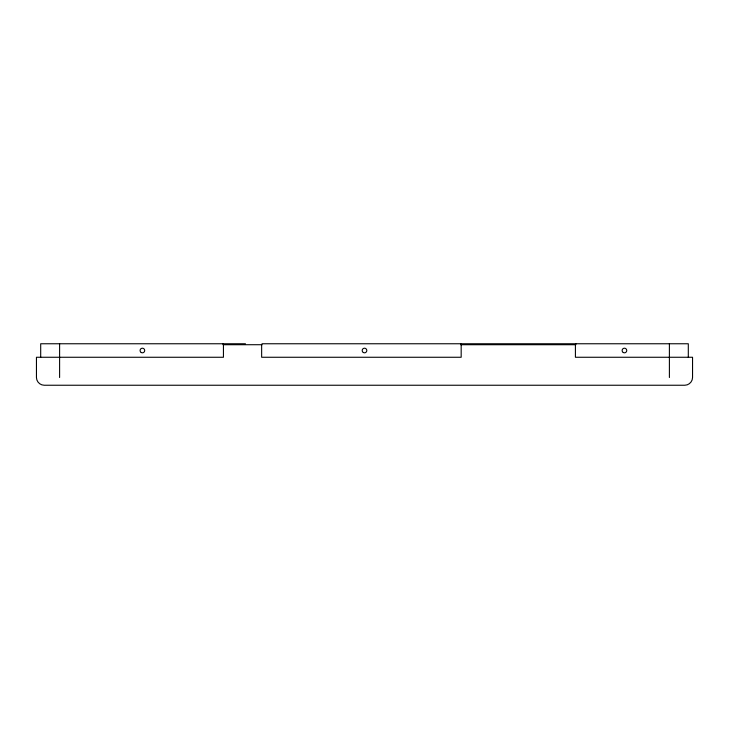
<?xml version="1.0" encoding="UTF-8"?>
<svg xmlns="http://www.w3.org/2000/svg" width="729" height="729" viewBox="0 0 729 729"><rect width="100%" height="100%" fill="white"/><g stroke="black" fill="none" stroke-linecap="round" stroke-linejoin="round"><path stroke-width="1.09" d="M245.436 343.76L40.696 343.76L40.696 357.265M688.304 357.265L688.304 343.76L262.03 343.76L262.03 344.717L223.056 344.717L223.056 343.76M669.395 343.76L669.395 377.522M575.801 343.76L575.801 344.717L460.792 344.717L460.792 343.76M575.418 344.717L575.418 357.265L692.55 357.265L692.55 377.522C692.541 381.659 688.969 385.231 684.832 385.24L44.168 385.24C40.031 385.231 36.459 381.659 36.45 377.522L36.45 357.265L223.439 357.265L223.439 344.717M461.175 344.717L461.175 357.265L261.647 357.265L261.647 344.717M59.605 343.76L59.605 377.522M141.235 352.517A2.315 2.315 0 0 0 144.707 350.512A2.315 2.315 0 0 0 141.235 348.508A2.315 2.315 0 0 0 141.235 352.517M623.277 352.517A2.315 2.315 0 0 0 626.749 350.512A2.315 2.315 0 0 0 623.277 348.508A2.315 2.315 0 0 0 623.277 352.517M363.343 352.517A2.315 2.315 0 0 0 366.815 350.512A2.315 2.315 0 0 0 363.343 348.508A2.315 2.315 0 0 0 363.343 352.517"/></g></svg>
